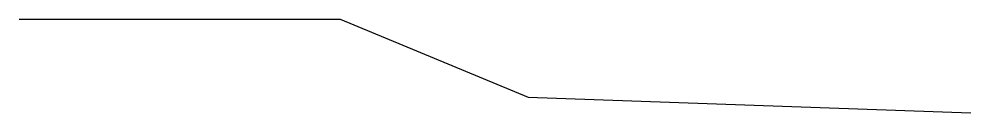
# Model space of a CAD drawing. Header units: metres. Extents: x 204.4 to 229.5, y 907.5 to 910.
import ezdxf

# ---------------------------------------------------------------- set-up
doc = ezdxf.new("R2010")
doc.units = ezdxf.units.M

msp = doc.modelspace()

# ---------------------------------------------------------------- linework, layer by layer
msp.add_lwpolyline([(204.40932, 910), (212.85358, 910), (217.80366, 907.93814), (229.45091, 907.52577)])

doc.saveas('drawing.dxf')
